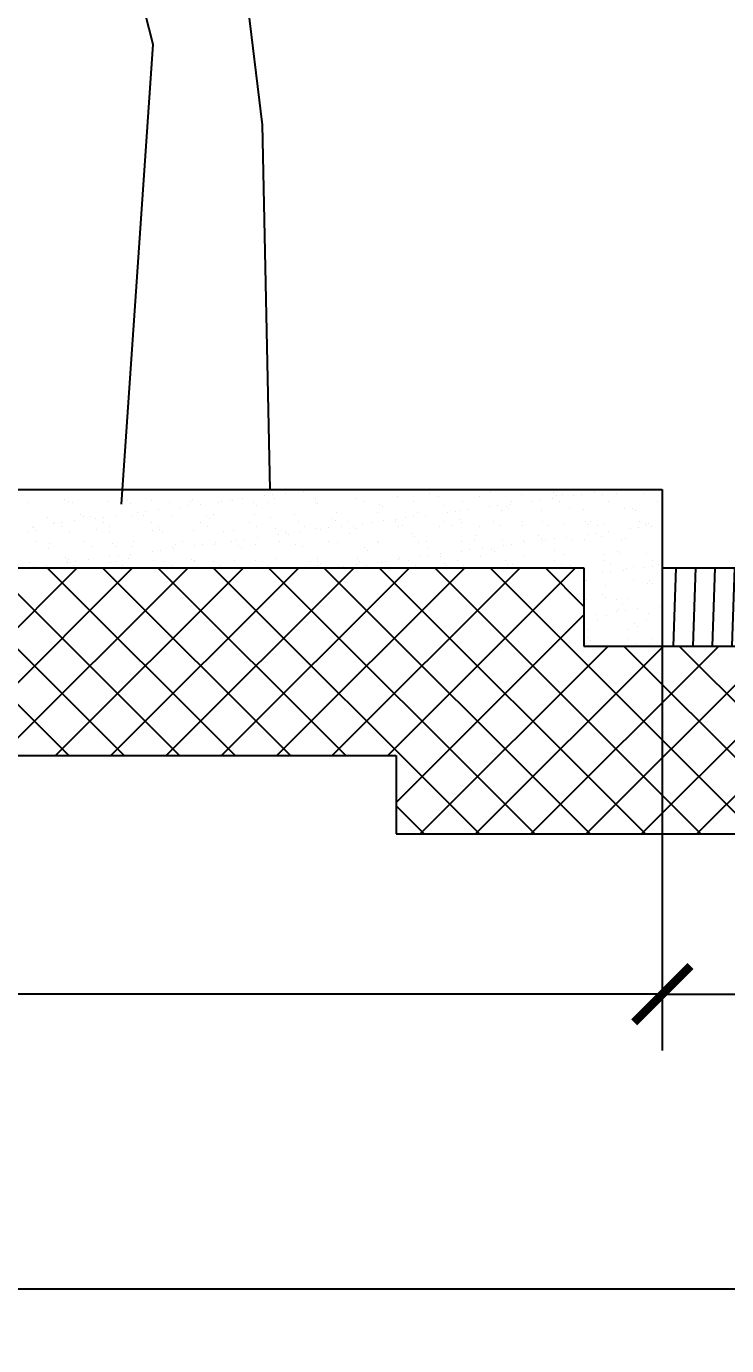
# Model space of a CAD drawing. Header units: metres. Extents: x 668617 to 675126, y 2286318 to 2293677.
# Drawn here: x 672271.673 to 672273.909, y 2287837.555 to 2287841.769 of the extents above; entities that cross this region are included whole.
import ezdxf

# ---------------------------------------------------------------- set-up
doc = ezdxf.new("R2010")
doc.units = ezdxf.units.M
doc.header["$MEASUREMENT"] = 0
doc.layers.add('DMTG_SECCIONES_VIALES', color=250, linetype='Continuous')
doc.styles.get("Standard").update_dxf_attribs({"font": 'arial.ttf'})
doc.dimstyles.get("Standard").update_dxf_attribs({"dimtxt": 0.18, "dimasz": 0.18, "dimexe": 0.18, "dimexo": 0.0625, "dimgap": 0.09, "dimtad": 0, "dimtih": 1, "dimtoh": 1, "dimdec": 4, "dimzin": 0, "dimdsep": 46, "dimtxsty": 'Standard', "dimcen": 0.09, "dimadec": 0, "dimazin": 0, "dimtfac": 1, "dimtdec": 4, "dimtofl": 0, "dimtmove": 0, "dimatfit": 3, "dimfxl": 1, "dimtolj": 1, "dimtzin": 0, "dimarcsym": 0})

# ---------------------------------------------------------------- blocks, each defined once
blk = doc.blocks.new('_ArchTick')
at = {"color": 0, "linetype": 'ByBlock', "const_width": 0.15}
blk.add_lwpolyline([(-0.5, -0.5), (0.5, 0.5)], dxfattribs=at)
blk = doc.blocks.new('*D415')
at = {"layer": 'Defpoints', "color": 0, "transparency": 16777216}
for p in [(672273.7035, 2287840.0398), (672276.8335, 2287840.0398), (672276.8335, 2287838.6778)]:
    blk.add_point(p, dxfattribs=at)
at = {"layer": 'DMTG_SECCIONES_VIALES', "color": 0, "lineweight": -2, "transparency": 16777216}
for p, q in [((672273.7035, 2287839.9773), (672273.7035, 2287838.4978)), ((672276.8335, 2287839.9773), (672276.8335, 2287838.4978)), ((672273.7035, 2287838.6778), (672274.9448, 2287838.6778)), ((672276.8335, 2287838.6778), (672275.5923, 2287838.6778))]:
    blk.add_line(p, q, dxfattribs=at)
at = {"layer": 'DMTG_SECCIONES_VIALES', "color": 0, "lineweight": -2, "transparency": 16777216, "xscale": 0.18, "yscale": 0.18, "zscale": 0.18, "rotation": 180}
blk.add_blockref('_ArchTick', (672273.7035, 2287838.6778), dxfattribs=at)
at = {"layer": 'DMTG_SECCIONES_VIALES', "color": 0, "lineweight": -2, "transparency": 16777216, "xscale": 0.18, "yscale": 0.18, "zscale": 0.18}
blk.add_blockref('_ArchTick', (672276.8335, 2287838.6778), dxfattribs=at)
at = {"layer": 'DMTG_SECCIONES_VIALES', "color": 0, "transparency": 16777216, "insert": (672275.2685, 2287838.6778), "char_height": 0.18, "attachment_point": 5}
blk.add_mtext('\\A1;3.13', dxfattribs=at)
blk = doc.blocks.new('a4')
at = {"color": 44}
for p, q in [((0.4501, 1.2118), (0.3766, 1.8177)), ((0.1011, 1.4689), (0.0459, 1.6892)), ((0, 0), (0.1011, 1.4689)), ((0.4751, 0.0472), (0.4501, 1.2118))]:
    blk.add_line(p, q, dxfattribs=at)
blk = doc.blocks.new('*D433')
at = {"layer": 'Defpoints', "color": 0, "transparency": 16777216}
for p in [(672259.7035, 2287840.2898), (672273.7035, 2287840.2898), (672273.7035, 2287838.6778)]:
    blk.add_point(p, dxfattribs=at)
at = {"layer": 'DMTG_SECCIONES_VIALES', "color": 0, "lineweight": -2, "transparency": 16777216}
for p, q in [((672259.7035, 2287840.2273), (672259.7035, 2287838.4978)), ((672273.7035, 2287840.2273), (672273.7035, 2287838.4978)), ((672259.7035, 2287838.6778), (672266.3186, 2287838.6778)), ((672273.7035, 2287838.6778), (672267.0885, 2287838.6778))]:
    blk.add_line(p, q, dxfattribs=at)
at = {"layer": 'DMTG_SECCIONES_VIALES', "color": 0, "lineweight": -2, "transparency": 16777216, "xscale": 0.18, "yscale": 0.18, "zscale": 0.18, "rotation": 180}
blk.add_blockref('_ArchTick', (672259.7035, 2287838.6778), dxfattribs=at)
at = {"layer": 'DMTG_SECCIONES_VIALES', "color": 0, "lineweight": -2, "transparency": 16777216, "xscale": 0.18, "yscale": 0.18, "zscale": 0.18}
blk.add_blockref('_ArchTick', (672273.7035, 2287838.6778), dxfattribs=at)
at = {"layer": 'DMTG_SECCIONES_VIALES', "color": 0, "transparency": 16777216, "insert": (672266.7035, 2287838.6778), "char_height": 0.18, "attachment_point": 5}
blk.add_mtext('\\A1;14.00', dxfattribs=at)
blk = doc.blocks.new('*D422')
at = {"layer": 'Defpoints', "color": 0, "transparency": 16777216}
for p in [(672246.3035, 2287840.2898), (672286.8035, 2287840.2898), (672286.8035, 2287837.735)]:
    blk.add_point(p, dxfattribs=at)
at = {"layer": 'DMTG_SECCIONES_VIALES', "color": 0, "lineweight": -2, "transparency": 16777216}
for p, q in [((672246.3035, 2287840.2273), (672246.3035, 2287837.555)), ((672286.8035, 2287840.2273), (672286.8035, 2287837.555)), ((672246.3035, 2287837.735), (672266.1565, 2287837.735)), ((672286.8035, 2287837.735), (672266.9506, 2287837.735))]:
    blk.add_line(p, q, dxfattribs=at)
at = {"layer": 'DMTG_SECCIONES_VIALES', "color": 0, "lineweight": -2, "transparency": 16777216, "xscale": 0.18, "yscale": 0.18, "zscale": 0.18, "rotation": 180}
blk.add_blockref('_ArchTick', (672246.3035, 2287837.735), dxfattribs=at)
at = {"layer": 'DMTG_SECCIONES_VIALES', "color": 0, "lineweight": -2, "transparency": 16777216, "xscale": 0.18, "yscale": 0.18, "zscale": 0.18}
blk.add_blockref('_ArchTick', (672286.8035, 2287837.735), dxfattribs=at)
at = {"layer": 'DMTG_SECCIONES_VIALES', "color": 0, "transparency": 16777216, "insert": (672266.5535, 2287837.735), "char_height": 0.18, "attachment_point": 5}
blk.add_mtext('\\A1;40.50', dxfattribs=at)

msp = doc.modelspace()

# ---------------------------------------------------------------- hatches: boundary and pattern name
at = {"layer": 'DMTG_SECCIONES_VIALES', "true_color": 0x000000}
h = msp.add_hatch(dxfattribs=at)
h.set_pattern_fill('ANSI31', color=18, scale=0.5, angle=43)
h.set_pattern_definition([(88, (671855.920446, 2287769.89963), (-0.062461927, 0.0021812185), [])])
h.paths.add_polyline_path([(672250.00355, 2287840.03977), (672250.00355, 2287839.78977), (672259.70355, 2287839.78977), (672259.70355, 2287840.03977)])
h.paths.add_polyline_path([(672283.10355, 2287839.78977), (672283.10355, 2287840.03977), (672273.70355, 2287840.03977), (672273.70355, 2287839.78977)])

# ---------------------------------------------------------------- linework, layer by layer
at = {"layer": 'DMTG_SECCIONES_VIALES'}
for p, q in [((672259.70355, 2287840.28977), (672273.70355, 2287840.28977)), ((672273.70355, 2287840.28977), (672273.70355, 2287840.03977)), ((672259.95355, 2287840.03977), (672273.45355, 2287840.03977)), ((672273.45355, 2287840.03977), (672273.45355, 2287839.78977)), ((672273.70355, 2287840.03977), (672283.10355, 2287840.03977)), ((672260.55355, 2287839.43977), (672272.85355, 2287839.43977)), ((672272.85355, 2287839.43977), (672272.85355, 2287839.18977)), ((672272.85355, 2287839.18977), (672283.95355, 2287839.18977))]:
    msp.add_line(p, q, dxfattribs=at)
at = {"layer": 'DMTG_SECCIONES_VIALES', "color": 18, "linetype": 'Continuous', "true_color": 0x000000}
for p, q in [((672272.45844, 2287840.2728), (672272.45844, 2287840.2728)), ((672272.49909, 2287840.27815), (672272.49909, 2287840.27815)), ((672272.55829, 2287840.28428), (672272.55829, 2287840.28428)), ((672272.56701, 2287840.28709), (672272.56701, 2287840.28709)), ((672272.75209, 2287840.2883), (672272.75209, 2287840.2883)), ((672272.95216, 2287840.28658), (672272.95216, 2287840.28658)), ((672272.96138, 2287840.27814), (672272.96138, 2287840.27814)), ((672273.15519, 2287840.28216), (672273.15519, 2287840.28216)), ((672273.25348, 2287840.27275), (672273.25348, 2287840.27275)), ((672273.35526, 2287840.28044), (672273.35526, 2287840.28044)), ((672273.38436, 2287840.27442), (672273.38436, 2287840.27442)), ((672273.44666, 2287840.27344), (672273.44666, 2287840.27344)), ((672273.48731, 2287840.27879), (672273.48731, 2287840.27879)), ((672273.51226, 2287840.27381), (672273.51226, 2287840.27381)), ((672273.55523, 2287840.28774), (672273.55523, 2287840.28774)), ((672273.55828, 2287840.27602), (672273.55828, 2287840.27602)), ((672273.64731, 2287840.27867), (672273.64731, 2287840.27867)), ((672271.67816, 2287840.24907), (672271.67816, 2287840.24907)), ((672271.7956, 2287840.2567), (672271.7956, 2287840.2567)), ((672271.80904, 2287840.25074), (672271.80904, 2287840.25074)), ((672271.81933, 2287840.24839), (672271.81933, 2287840.24839)), ((672271.93695, 2287840.25012), (672271.93695, 2287840.25012)), ((672271.97504, 2287840.24868), (672271.97504, 2287840.24868)), ((672271.99567, 2287840.25498), (672271.99567, 2287840.25498)), ((672272.00489, 2287840.24653), (672272.00489, 2287840.24653)), ((672272.07199, 2287840.25499), (672272.07199, 2287840.25499)), ((672272.13075, 2287840.24896), (672272.13075, 2287840.24896)), ((672272.16324, 2287840.23393), (672272.16324, 2287840.23393)), ((672272.18927, 2287840.23736), (672272.18927, 2287840.23736)), ((672272.19869, 2287840.25056), (672272.19869, 2287840.25056)), ((672272.20287, 2287840.25666), (672272.20287, 2287840.25666)), ((672272.22992, 2287840.24271), (672272.22992, 2287840.24271)), ((672272.28646, 2287840.24924), (672272.28646, 2287840.24924)), ((672272.29783, 2287840.25165), (672272.29783, 2287840.25165)), ((672272.32386, 2287840.25508), (672272.32386, 2287840.25508)), ((672272.33078, 2287840.25604), (672272.33078, 2287840.25604)), ((672272.3645, 2287840.26043), (672272.3645, 2287840.26043)), ((672272.39876, 2287840.24884), (672272.39876, 2287840.24884)), ((672272.40798, 2287840.24039), (672272.40798, 2287840.24039)), ((672272.43242, 2287840.26937), (672272.43242, 2287840.26937)), ((672272.44216, 2287840.24952), (672272.44216, 2287840.24952)), ((672272.46582, 2287840.26091), (672272.46582, 2287840.26091)), ((672272.5967, 2287840.26258), (672272.5967, 2287840.26258)), ((672272.59787, 2287840.24981), (672272.59787, 2287840.24981)), ((672272.60179, 2287840.24442), (672272.60179, 2287840.24442)), ((672272.72461, 2287840.26197), (672272.72461, 2287840.26197)), ((672272.75358, 2287840.25009), (672272.75358, 2287840.25009)), ((672272.80186, 2287840.2427), (672272.80186, 2287840.2427)), ((672272.81107, 2287840.23425), (672272.81107, 2287840.23425)), ((672272.85965, 2287840.26683), (672272.85965, 2287840.26683)), ((672272.90928, 2287840.25037), (672272.90928, 2287840.25037)), ((672272.99053, 2287840.2685), (672272.99053, 2287840.2685)), ((672273.00488, 2287840.23828), (672273.00488, 2287840.23828)), ((672273.06499, 2287840.25066), (672273.06499, 2287840.25066)), ((672273.11843, 2287840.26789), (672273.11843, 2287840.26789)), ((672273.15146, 2287840.23458), (672273.15146, 2287840.23458)), ((672273.17749, 2287840.23801), (672273.17749, 2287840.23801)), ((672273.20495, 2287840.23656), (672273.20495, 2287840.23656)), ((672273.21814, 2287840.24336), (672273.21814, 2287840.24336)), ((672273.2207, 2287840.25094), (672273.2207, 2287840.25094)), ((672273.28605, 2287840.2523), (672273.28605, 2287840.2523)), ((672273.31208, 2287840.25572), (672273.31208, 2287840.25572)), ((672273.35272, 2287840.26108), (672273.35272, 2287840.26108)), ((672273.36447, 2287840.272), (672273.36447, 2287840.272)), ((672273.37641, 2287840.25122), (672273.37641, 2287840.25122)), ((672273.40797, 2287840.23214), (672273.40797, 2287840.23214)), ((672273.42064, 2287840.27002), (672273.42064, 2287840.27002)), ((672273.53211, 2287840.2515), (672273.53211, 2287840.2515)), ((672273.60805, 2287840.23042), (672273.60805, 2287840.23042)), ((672273.68782, 2287840.25179), (672273.68782, 2287840.25179)), ((672271.74161, 2287840.19899), (672271.74161, 2287840.19899)), ((672271.82615, 2287840.18956), (672271.82615, 2287840.18956)), ((672271.84536, 2287840.21109), (672271.84536, 2287840.21109)), ((672271.85458, 2287840.20265), (672271.85458, 2287840.20265)), ((672271.87665, 2287840.20386), (672271.87665, 2287840.20386)), ((672271.89406, 2287840.1985), (672271.89406, 2287840.1985)), ((672271.92009, 2287840.20192), (672271.92009, 2287840.20192)), ((672271.96074, 2287840.20727), (672271.96074, 2287840.20727)), ((672272.00753, 2287840.20553), (672272.00753, 2287840.20553)), ((672272.02865, 2287840.21622), (672272.02865, 2287840.21622)), ((672272.04838, 2287840.20667), (672272.04838, 2287840.20667)), ((672272.05468, 2287840.21964), (672272.05468, 2287840.21964)), ((672272.09533, 2287840.22499), (672272.09533, 2287840.22499)), ((672272.13544, 2287840.20491), (672272.13544, 2287840.20491)), ((672272.24846, 2287840.20495), (672272.24846, 2287840.20495)), ((672272.25767, 2287840.19651), (672272.25767, 2287840.19651)), ((672272.27048, 2287840.20978), (672272.27048, 2287840.20978)), ((672272.40136, 2287840.21145), (672272.40136, 2287840.21145)), ((672272.45148, 2287840.20053), (672272.45148, 2287840.20053)), ((672272.52927, 2287840.21083), (672272.52927, 2287840.21083)), ((672272.65155, 2287840.19881), (672272.65155, 2287840.19881)), ((672272.66077, 2287840.19037), (672272.66077, 2287840.19037)), ((672272.66431, 2287840.2157), (672272.66431, 2287840.2157)), ((672272.79519, 2287840.21737), (672272.79519, 2287840.21737)), ((672272.81437, 2287840.1902), (672272.81437, 2287840.1902)), ((672272.85457, 2287840.19439), (672272.85457, 2287840.19439)), ((672272.88228, 2287840.19914), (672272.88228, 2287840.19914)), ((672272.90831, 2287840.20257), (672272.90831, 2287840.20257)), ((672272.92309, 2287840.21676), (672272.92309, 2287840.21676)), ((672272.94896, 2287840.20792), (672272.94896, 2287840.20792)), ((672273.01687, 2287840.21686), (672273.01687, 2287840.21686)), ((672273.0429, 2287840.22029), (672273.0429, 2287840.22029)), ((672273.05465, 2287840.19268), (672273.05465, 2287840.19268)), ((672273.05814, 2287840.22162), (672273.05814, 2287840.22162)), ((672273.08355, 2287840.22564), (672273.08355, 2287840.22564)), ((672273.18902, 2287840.22329), (672273.18902, 2287840.22329)), ((672273.21417, 2287840.22811), (672273.21417, 2287840.22811)), ((672273.25767, 2287840.18825), (672273.25767, 2287840.18825)), ((672273.31692, 2287840.22268), (672273.31692, 2287840.22268)), ((672273.3198, 2287840.18781), (672273.3198, 2287840.18781)), ((672273.45197, 2287840.22754), (672273.45197, 2287840.22754)), ((672273.4755, 2287840.18809), (672273.4755, 2287840.18809)), ((672273.58285, 2287840.22921), (672273.58285, 2287840.22921)), ((672273.61726, 2287840.22197), (672273.61726, 2287840.22197)), ((672273.63121, 2287840.18837), (672273.63121, 2287840.18837)), ((672271.68131, 2287840.15273), (672271.68131, 2287840.15273)), ((672271.69156, 2287840.17184), (672271.69156, 2287840.17184)), ((672271.69506, 2287840.16721), (672271.69506, 2287840.16721)), ((672271.70427, 2287840.15876), (672271.70427, 2287840.15876)), ((672271.75948, 2287840.18078), (672271.75948, 2287840.18078)), ((672271.76273, 2287840.18498), (672271.76273, 2287840.18498)), ((672271.78381, 2287840.17154), (672271.78381, 2287840.17154)), ((672271.7855, 2287840.1842), (672271.7855, 2287840.1842)), ((672271.81219, 2287840.1544), (672271.81219, 2287840.1544)), ((672271.89808, 2287840.16279), (672271.89808, 2287840.16279)), ((672271.91843, 2287840.18526), (672271.91843, 2287840.18526)), ((672271.93952, 2287840.17183), (672271.93952, 2287840.17183)), ((672271.9401, 2287840.15378), (672271.9401, 2287840.15378)), ((672272.07414, 2287840.18554), (672272.07414, 2287840.18554)), ((672272.07514, 2287840.15865), (672272.07514, 2287840.15865)), ((672272.09522, 2287840.17211), (672272.09522, 2287840.17211)), ((672272.09815, 2287840.16107), (672272.09815, 2287840.16107)), ((672272.10737, 2287840.15263), (672272.10737, 2287840.15263)), ((672272.20602, 2287840.16032), (672272.20602, 2287840.16032)), ((672272.22985, 2287840.18583), (672272.22985, 2287840.18583)), ((672272.25093, 2287840.17239), (672272.25093, 2287840.17239)), ((672272.30117, 2287840.15665), (672272.30117, 2287840.15665)), ((672272.33393, 2287840.1597), (672272.33393, 2287840.1597)), ((672272.38555, 2287840.18611), (672272.38555, 2287840.18611)), ((672272.40664, 2287840.17268), (672272.40664, 2287840.17268)), ((672272.46897, 2287840.16457), (672272.46897, 2287840.16457)), ((672272.47852, 2287840.14598), (672272.47852, 2287840.14598)), ((672272.50124, 2287840.15493), (672272.50124, 2287840.15493)), ((672272.50454, 2287840.14941), (672272.50454, 2287840.14941)), ((672272.51046, 2287840.14649), (672272.51046, 2287840.14649)), ((672272.54126, 2287840.18639), (672272.54126, 2287840.18639)), ((672272.54519, 2287840.15476), (672272.54519, 2287840.15476)), ((672272.56235, 2287840.17296), (672272.56235, 2287840.17296)), ((672272.59985, 2287840.16624), (672272.59985, 2287840.16624)), ((672272.61311, 2287840.1637), (672272.61311, 2287840.1637)), ((672272.63913, 2287840.16713), (672272.63913, 2287840.16713)), ((672272.67978, 2287840.17248), (672272.67978, 2287840.17248)), ((672272.69697, 2287840.18667), (672272.69697, 2287840.18667)), ((672272.70427, 2287840.15051), (672272.70427, 2287840.15051)), ((672272.71805, 2287840.17324), (672272.71805, 2287840.17324)), ((672272.72776, 2287840.16562), (672272.72776, 2287840.16562)), ((672272.7477, 2287840.18142), (672272.7477, 2287840.18142)), ((672272.77372, 2287840.18485), (672272.77372, 2287840.18485)), ((672272.85268, 2287840.18696), (672272.85268, 2287840.18696)), ((672272.8628, 2287840.17049), (672272.8628, 2287840.17049)), ((672272.87376, 2287840.17352), (672272.87376, 2287840.17352)), ((672272.90434, 2287840.14879), (672272.90434, 2287840.14879)), ((672272.99368, 2287840.17216), (672272.99368, 2287840.17216)), ((672273.00838, 2287840.18724), (672273.00838, 2287840.18724)), ((672273.02947, 2287840.17381), (672273.02947, 2287840.17381)), ((672273.06386, 2287840.18423), (672273.06386, 2287840.18423)), ((672273.12158, 2287840.17155), (672273.12158, 2287840.17155)), ((672273.16409, 2287840.18752), (672273.16409, 2287840.18752)), ((672273.18517, 2287840.17409), (672273.18517, 2287840.17409)), ((672273.25663, 2287840.17641), (672273.25663, 2287840.17641)), ((672273.34088, 2287840.17437), (672273.34088, 2287840.17437)), ((672273.38751, 2287840.17808), (672273.38751, 2287840.17808)), ((672273.45774, 2287840.18654), (672273.45774, 2287840.18654)), ((672273.46674, 2287840.14663), (672273.46674, 2287840.14663)), ((672273.46696, 2287840.17809), (672273.46696, 2287840.17809)), ((672273.49276, 2287840.15005), (672273.49276, 2287840.15005)), ((672273.49659, 2287840.17466), (672273.49659, 2287840.17466)), ((672273.51541, 2287840.17747), (672273.51541, 2287840.17747)), ((672273.53341, 2287840.15541), (672273.53341, 2287840.15541)), ((672273.60133, 2287840.16435), (672273.60133, 2287840.16435)), ((672273.62735, 2287840.16777), (672273.62735, 2287840.16777)), ((672273.65046, 2287840.18233), (672273.65046, 2287840.18233)), ((672273.6523, 2287840.17494), (672273.6523, 2287840.17494)), ((672273.66076, 2287840.18211), (672273.66076, 2287840.18211)), ((672273.668, 2287840.17313), (672273.668, 2287840.17313)), ((672271.70401, 2287840.1229), (672271.70401, 2287840.1229)), ((672271.74777, 2287840.11891), (672271.74777, 2287840.11891)), ((672271.85972, 2287840.12319), (672271.85972, 2287840.12319)), ((672271.8798, 2287840.10752), (672271.8798, 2287840.10752)), ((672271.94784, 2287840.11719), (672271.94784, 2287840.11719)), ((672271.95706, 2287840.10874), (672271.95706, 2287840.10874)), ((672272.01068, 2287840.10919), (672272.01068, 2287840.10919)), ((672272.01542, 2287840.12347), (672272.01542, 2287840.12347)), ((672272.13859, 2287840.10857), (672272.13859, 2287840.10857)), ((672272.15087, 2287840.11277), (672272.15087, 2287840.11277)), ((672272.17113, 2287840.12375), (672272.17113, 2287840.12375)), ((672272.20934, 2287840.11055), (672272.20934, 2287840.11055)), ((672272.23537, 2287840.11397), (672272.23537, 2287840.11397)), ((672272.27363, 2287840.11344), (672272.27363, 2287840.11344)), ((672272.27602, 2287840.11932), (672272.27602, 2287840.11932)), ((672272.32684, 2287840.12404), (672272.32684, 2287840.12404)), ((672272.34393, 2287840.12827), (672272.34393, 2287840.12827)), ((672272.35094, 2287840.11105), (672272.35094, 2287840.11105)), ((672272.36996, 2287840.13169), (672272.36996, 2287840.13169)), ((672272.40451, 2287840.11511), (672272.40451, 2287840.11511)), ((672272.4106, 2287840.13704), (672272.4106, 2287840.13704)), ((672272.48254, 2287840.12432), (672272.48254, 2287840.12432)), ((672272.53242, 2287840.11449), (672272.53242, 2287840.11449)), ((672272.55396, 2287840.10663), (672272.55396, 2287840.10663)), ((672272.63825, 2287840.1246), (672272.63825, 2287840.1246)), ((672272.66746, 2287840.11936), (672272.66746, 2287840.11936)), ((672272.75403, 2287840.10491), (672272.75403, 2287840.10491)), ((672272.79396, 2287840.12488), (672272.79396, 2287840.12488)), ((672272.79834, 2287840.12103), (672272.79834, 2287840.12103)), ((672272.91356, 2287840.14035), (672272.91356, 2287840.14035)), ((672272.92624, 2287840.12041), (672272.92624, 2287840.12041)), ((672272.94967, 2287840.12517), (672272.94967, 2287840.12517)), ((672273.06129, 2287840.12528), (672273.06129, 2287840.12528)), ((672273.10537, 2287840.12545), (672273.10537, 2287840.12545)), ((672273.10736, 2287840.14437), (672273.10736, 2287840.14437)), ((672273.19217, 2287840.12695), (672273.19217, 2287840.12695)), ((672273.19756, 2287840.11119), (672273.19756, 2287840.11119)), ((672273.22359, 2287840.11462), (672273.22359, 2287840.11462)), ((672273.26108, 2287840.12573), (672273.26108, 2287840.12573)), ((672273.26424, 2287840.11997), (672273.26424, 2287840.11997)), ((672273.30743, 2287840.14265), (672273.30743, 2287840.14265)), ((672273.31665, 2287840.13421), (672273.31665, 2287840.13421)), ((672273.32007, 2287840.12634), (672273.32007, 2287840.12634)), ((672273.33215, 2287840.12891), (672273.33215, 2287840.12891)), ((672273.35818, 2287840.13234), (672273.35818, 2287840.13234)), ((672273.39882, 2287840.13769), (672273.39882, 2287840.13769)), ((672273.41679, 2287840.12602), (672273.41679, 2287840.12602)), ((672273.45512, 2287840.1312), (672273.45512, 2287840.1312)), ((672273.51045, 2287840.13823), (672273.51045, 2287840.13823)), ((672273.57249, 2287840.1263), (672273.57249, 2287840.1263)), ((672273.586, 2287840.13287), (672273.586, 2287840.13287)), ((672271.74476, 2287840.10265), (672271.74476, 2287840.10265)), ((672271.79754, 2287840.0733), (672271.79754, 2287840.0733)), ((672271.80675, 2287840.06486), (672271.80675, 2287840.06486)), ((672271.87225, 2287840.06617), (672271.87225, 2287840.06617)), ((672271.94016, 2287840.07511), (672271.94016, 2287840.07511)), ((672271.96619, 2287840.07853), (672271.96619, 2287840.07853)), ((672272.00056, 2287840.06888), (672272.00056, 2287840.06888)), ((672272.00684, 2287840.08389), (672272.00684, 2287840.08389)), ((672272.07475, 2287840.09283), (672272.07475, 2287840.09283)), ((672272.07829, 2287840.06231), (672272.07829, 2287840.06231)), ((672272.10078, 2287840.09625), (672272.10078, 2287840.09625)), ((672272.14143, 2287840.10161), (672272.14143, 2287840.10161)), ((672272.20063, 2287840.06716), (672272.20063, 2287840.06716)), ((672272.20917, 2287840.06398), (672272.20917, 2287840.06398)), ((672272.33708, 2287840.06336), (672272.33708, 2287840.06336)), ((672272.36015, 2287840.1026), (672272.36015, 2287840.1026)), ((672272.40365, 2287840.06274), (672272.40365, 2287840.06274)), ((672272.47212, 2287840.06823), (672272.47212, 2287840.06823)), ((672272.603, 2287840.0699), (672272.603, 2287840.0699)), ((672272.73091, 2287840.06928), (672272.73091, 2287840.06928)), ((672272.73735, 2287840.06147), (672272.73735, 2287840.06147)), ((672272.76325, 2287840.09646), (672272.76325, 2287840.09646)), ((672272.81982, 2287840.06146), (672272.81982, 2287840.06146)), ((672272.86047, 2287840.06681), (672272.86047, 2287840.06681)), ((672272.86595, 2287840.07415), (672272.86595, 2287840.07415)), ((672272.89306, 2287840.06175), (672272.89306, 2287840.06175)), ((672272.92838, 2287840.07575), (672272.92838, 2287840.07575)), ((672272.95441, 2287840.07918), (672272.95441, 2287840.07918)), ((672272.95705, 2287840.10049), (672272.95705, 2287840.10049)), ((672272.99506, 2287840.08453), (672272.99506, 2287840.08453)), ((672272.99683, 2287840.07582), (672272.99683, 2287840.07582)), ((672273.04876, 2287840.06204), (672273.04876, 2287840.06204)), ((672273.06297, 2287840.09347), (672273.06297, 2287840.09347)), ((672273.089, 2287840.0969), (672273.089, 2287840.0969)), ((672273.12473, 2287840.0752), (672273.12473, 2287840.0752)), ((672273.12965, 2287840.10225), (672273.12965, 2287840.10225)), ((672273.15713, 2287840.09877), (672273.15713, 2287840.09877)), ((672273.16634, 2287840.09032), (672273.16634, 2287840.09032)), ((672273.20447, 2287840.06232), (672273.20447, 2287840.06232)), ((672273.25978, 2287840.08007), (672273.25978, 2287840.08007)), ((672273.36015, 2287840.09435), (672273.36015, 2287840.09435)), ((672273.36018, 2287840.0626), (672273.36018, 2287840.0626)), ((672273.39066, 2287840.08174), (672273.39066, 2287840.08174)), ((672273.51589, 2287840.06288), (672273.51589, 2287840.06288)), ((672273.51856, 2287840.08113), (672273.51856, 2287840.08113)), ((672273.56022, 2287840.09263), (672273.56022, 2287840.09263)), ((672273.56944, 2287840.08418), (672273.56944, 2287840.08418)), ((672273.65361, 2287840.08599), (672273.65361, 2287840.08599)), ((672273.67159, 2287840.06317), (672273.67159, 2287840.06317)), ((672271.68446, 2287840.05638), (672271.68446, 2287840.05638)), ((672271.69701, 2287840.0431), (672271.69701, 2287840.0431)), ((672271.73766, 2287840.04845), (672271.73766, 2287840.04845)), ((672271.80311, 2287840.05977), (672271.80311, 2287840.05977)), ((672271.80558, 2287840.05739), (672271.80558, 2287840.05739)), ((672271.81534, 2287840.05805), (672271.81534, 2287840.05805)), ((672271.82419, 2287840.04634), (672271.82419, 2287840.04634)), ((672271.8316, 2287840.06082), (672271.8316, 2287840.06082)), ((672271.94325, 2287840.05744), (672271.94325, 2287840.05744)), ((672271.95881, 2287840.06005), (672271.95881, 2287840.06005)), ((672271.9799, 2287840.04662), (672271.9799, 2287840.04662)), ((672272.11452, 2287840.06034), (672272.11452, 2287840.06034)), ((672272.13561, 2287840.0469), (672272.13561, 2287840.0469)), ((672272.20985, 2287840.05872), (672272.20985, 2287840.05872)), ((672272.27023, 2287840.06062), (672272.27023, 2287840.06062)), ((672272.29131, 2287840.04719), (672272.29131, 2287840.04719)), ((672272.42594, 2287840.0609), (672272.42594, 2287840.0609)), ((672272.44702, 2287840.04747), (672272.44702, 2287840.04747)), ((672272.58164, 2287840.06119), (672272.58164, 2287840.06119)), ((672272.60273, 2287840.04775), (672272.60273, 2287840.04775)), ((672272.60373, 2287840.06102), (672272.60373, 2287840.06102)), ((672272.61294, 2287840.05258), (672272.61294, 2287840.05258)), ((672272.65921, 2287840.04031), (672272.65921, 2287840.04031)), ((672272.68523, 2287840.04374), (672272.68523, 2287840.04374)), ((672272.72588, 2287840.04909), (672272.72588, 2287840.04909)), ((672272.75843, 2287840.04804), (672272.75843, 2287840.04804)), ((672272.7938, 2287840.05803), (672272.7938, 2287840.05803)), ((672272.80675, 2287840.0566), (672272.80675, 2287840.0566)), ((672272.91414, 2287840.04832), (672272.91414, 2287840.04832)), ((672273.00682, 2287840.05488), (672273.00682, 2287840.05488)), ((672273.01604, 2287840.04644), (672273.01604, 2287840.04644)), ((672273.06985, 2287840.0486), (672273.06985, 2287840.0486)), ((672273.20984, 2287840.05046), (672273.20984, 2287840.05046)), ((672273.22556, 2287840.04889), (672273.22556, 2287840.04889)), ((672273.38126, 2287840.04917), (672273.38126, 2287840.04917)), ((672273.40991, 2287840.04874), (672273.40991, 2287840.04874)), ((672273.41913, 2287840.0403), (672273.41913, 2287840.0403)), ((672273.45827, 2287840.03486), (672273.45827, 2287840.03486)), ((672273.51284, 2287840.02324), (672273.51284, 2287840.02324)), ((672273.53697, 2287840.04945), (672273.53697, 2287840.04945)), ((672273.53886, 2287840.02667), (672273.53886, 2287840.02667)), ((672273.57951, 2287840.03202), (672273.57951, 2287840.03202)), ((672273.58915, 2287840.03653), (672273.58915, 2287840.03653)), ((672273.61294, 2287840.04432), (672273.61294, 2287840.04432)), ((672273.64743, 2287840.04096), (672273.64743, 2287840.04096)), ((672273.67345, 2287840.04439), (672273.67345, 2287840.04439)), ((672273.69268, 2287840.04973), (672273.69268, 2287840.04973)), ((672273.45717, 2287840.00081), (672273.45717, 2287840.00081)), ((672273.46263, 2287840.00044), (672273.46263, 2287840.00044)), ((672273.52171, 2287839.98479), (672273.52171, 2287839.98479)), ((672273.61288, 2287840.00109), (672273.61288, 2287840.00109)), ((672273.65676, 2287839.98965), (672273.65676, 2287839.98965)), ((672273.6627, 2287839.99872), (672273.6627, 2287839.99872)), ((672273.67192, 2287839.99028), (672273.67192, 2287839.99028)), ((672273.46142, 2287839.93852), (672273.46142, 2287839.93852)), ((672273.5124, 2287839.95484), (672273.5124, 2287839.95484)), ((672273.52161, 2287839.94639), (672273.52161, 2287839.94639)), ((672273.55627, 2287839.93768), (672273.55627, 2287839.93768)), ((672273.5923, 2287839.94019), (672273.5923, 2287839.94019)), ((672273.55894, 2287839.89985), (672273.55894, 2287839.89985)), ((672273.56511, 2287839.90653), (672273.56511, 2287839.90653)), ((672273.57735, 2287839.92425), (672273.57735, 2287839.92425)), ((672273.58496, 2287839.90328), (672273.58496, 2287839.90328)), ((672273.62561, 2287839.90863), (672273.62561, 2287839.90863)), ((672273.65991, 2287839.89331), (672273.65991, 2287839.89331)), ((672273.69353, 2287839.91757), (672273.69353, 2287839.91757)), ((672273.49102, 2287839.89091), (672273.49102, 2287839.89091)), ((672273.49755, 2287839.87561), (672273.49755, 2287839.87561)), ((672273.52486, 2287839.88844), (672273.52486, 2287839.88844)), ((672273.61488, 2287839.86093), (672273.61488, 2287839.86093)), ((672273.62409, 2287839.85249), (672273.62409, 2287839.85249)), ((672273.65326, 2287839.87589), (672273.65326, 2287839.87589)), ((672273.46457, 2287839.84218), (672273.46457, 2287839.84218)), ((672273.46457, 2287839.81705), (672273.46457, 2287839.81705)), ((672273.47379, 2287839.8086), (672273.47379, 2287839.8086)), ((672273.59545, 2287839.84385), (672273.59545, 2287839.84385)), ((672273.59665, 2287839.81247), (672273.59665, 2287839.81247)), ((672273.66759, 2287839.81263), (672273.66759, 2287839.81263)), ((672273.46203, 2287839.79876), (672273.46203, 2287839.79876)), ((672273.52801, 2287839.7921), (672273.52801, 2287839.7921)), ((672273.61773, 2287839.79904), (672273.61773, 2287839.79904)), ((672273.66306, 2287839.79697), (672273.66306, 2287839.79697))]:
    msp.add_line(p, q, dxfattribs=at)
at = {"layer": 'DMTG_SECCIONES_VIALES', "color": 252, "linetype": 'Continuous', "true_color": 0x939598}
for p, q in [((672271.80911, 2287839.43977), (672271.20911, 2287840.03977)), ((672271.2358, 2287839.43977), (672271.8358, 2287840.03977)), ((672271.98589, 2287839.43977), (672271.38589, 2287840.03977)), ((672271.41258, 2287839.43977), (672272.01258, 2287840.03977)), ((672272.16266, 2287839.43977), (672271.56266, 2287840.03977)), ((672271.58936, 2287839.43977), (672272.18936, 2287840.03977)), ((672272.33944, 2287839.43977), (672271.73944, 2287840.03977)), ((672271.76613, 2287839.43977), (672272.36613, 2287840.03977)), ((672272.51622, 2287839.43977), (672271.91622, 2287840.03977)), ((672271.94291, 2287839.43977), (672272.54291, 2287840.03977)), ((672272.69299, 2287839.43977), (672272.09299, 2287840.03977)), ((672272.11969, 2287839.43977), (672272.71969, 2287840.03977)), ((672273.11977, 2287839.18977), (672272.26977, 2287840.03977)), ((672272.29646, 2287839.43977), (672272.89646, 2287840.03977)), ((672273.29655, 2287839.18977), (672272.44655, 2287840.03977)), ((672272.47324, 2287839.43977), (672273.07324, 2287840.03977)), ((672273.47332, 2287839.18977), (672272.62332, 2287840.03977)), ((672272.65002, 2287839.43977), (672273.25002, 2287840.03977)), ((672273.6501, 2287839.18977), (672272.8001, 2287840.03977)), ((672272.82679, 2287839.43977), (672273.42679, 2287840.03977)), ((672273.82688, 2287839.18977), (672272.97688, 2287840.03977)), ((672274.00365, 2287839.18977), (672273.15365, 2287840.03977)), ((672273.45355, 2287839.91665), (672273.33043, 2287840.03977)), ((672272.85355, 2287839.28975), (672273.45355, 2287839.88975)), ((672272.93035, 2287839.18977), (672273.53035, 2287839.78977)), ((672273.10712, 2287839.18977), (672273.70712, 2287839.78977)), ((672273.2839, 2287839.18977), (672273.8839, 2287839.78977)), ((672273.46068, 2287839.18977), (672274.06068, 2287839.78977)), ((672274.18043, 2287839.18977), (672273.58043, 2287839.78977)), ((672273.63745, 2287839.18977), (672274.23745, 2287839.78977)), ((672274.35721, 2287839.18977), (672273.75721, 2287839.78977)), ((672273.81423, 2287839.18977), (672274.41423, 2287839.78977)), ((672272.94299, 2287839.18977), (672272.85355, 2287839.27921))]:
    msp.add_line(p, q, dxfattribs=at)
at = {"layer": 'DMTG_SECCIONES_VIALES'}
for points in [[(672271.70355, 2287840.28977), (672273.70355, 2287840.28977)], [(672273.70355, 2287840.03977), (672273.70355, 2287839.78977)], [(672273.45355, 2287839.78977), (672283.35355, 2287839.78977)]]:
    msp.add_lwpolyline(points, dxfattribs=at)

# ---------------------------------------------------------------- block references
at = {"layer": 'DMTG_SECCIONES_VIALES', "color": 8}
msp.add_blockref('a4', (672271.97652, 2287840.24256), dxfattribs=at)

# ---------------------------------------------------------------- dimensions: what is measured, and where the dimension line sits
at = {"layer": 'DMTG_SECCIONES_VIALES'}
for base, p1, p2, picture, middle in [((672286.80355, 2287837.73504), (672246.30355, 2287840.28977), (672286.80355, 2287840.28977), '*D422', (672266.55355, 2287837.73504)), ((672273.70355, 2287838.67778), (672259.70355, 2287840.28977), (672273.70355, 2287840.28977), '*D433', (672266.70355, 2287838.67778)), ((672276.83355, 2287838.67778), (672273.70355, 2287840.03977), (672276.83355, 2287840.03977), '*D415', (672275.26855, 2287838.67778))]:
    dim = msp.add_linear_dim(base=base, p1=p1, p2=p2, dimstyle='Standard', override={"dimdec": 2, "dimblk1": 'ArchTick', "dimblk2": 'ArchTick', "dimsah": 1}, dxfattribs=at)
    dim.commit()
    dim.dimension.update_dxf_attribs({"geometry": picture, "text_midpoint": middle})

doc.saveas('drawing.dxf')
